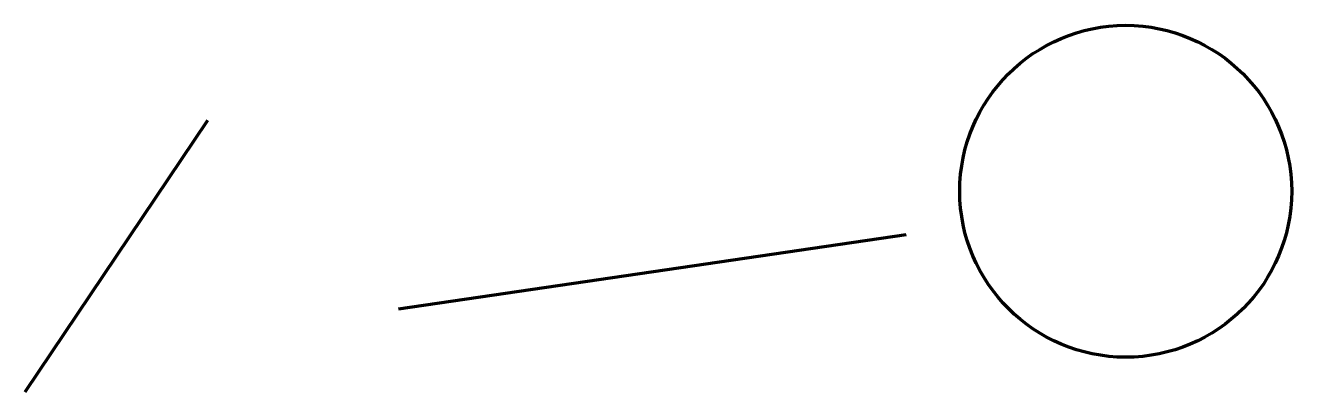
# Model space of a CAD drawing. Header units: inches. Extents: x 11.7 to 55.1, y 7.4 to 19.9.
import ezdxf

# ---------------------------------------------------------------- set-up
doc = ezdxf.new("R2010")
doc.units = ezdxf.units.IN
doc.header["$MEASUREMENT"] = 0
doc.layers.get('0').update_dxf_attribs({"lineweight": 106})

msp = doc.modelspace()

# ---------------------------------------------------------------- linework, layer by layer
for p, q in [((11.702, 7.395), (17.948, 16.694)), ((24.479, 10.23), (41.855, 12.782))]:
    msp.add_line(p, q)
msp.add_circle((49.377, 14.257), 5.682)

doc.saveas('drawing.dxf')
